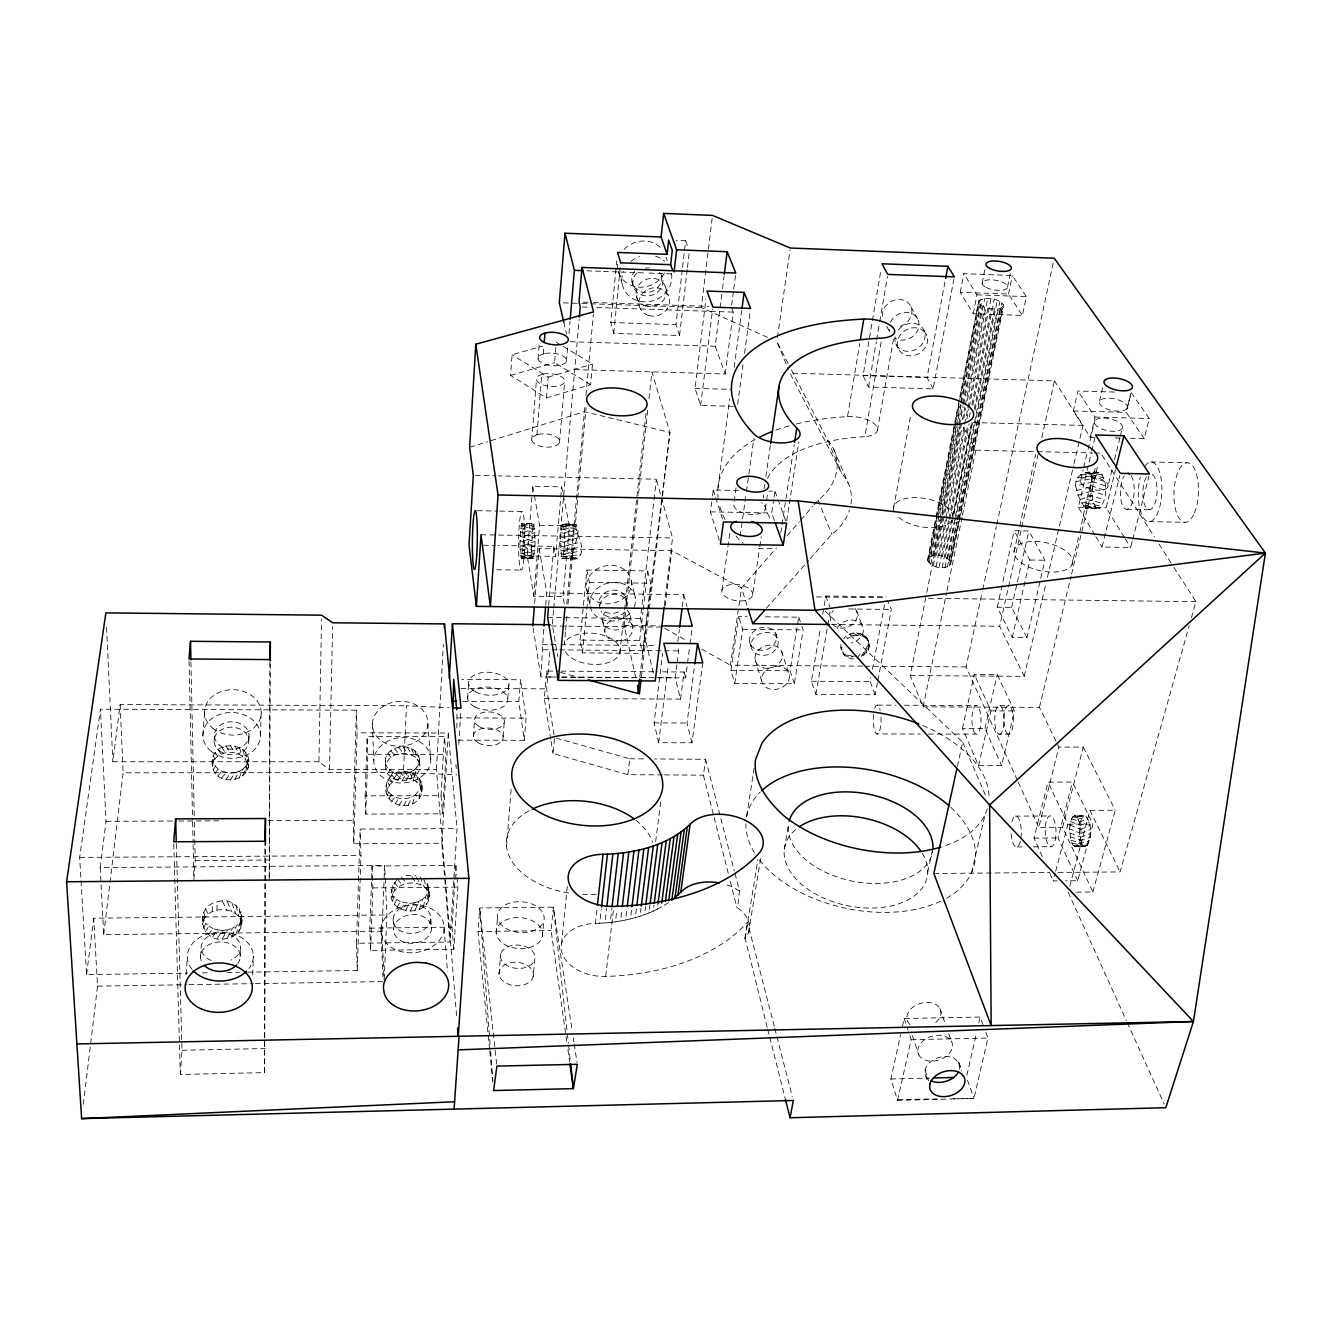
<?xml version="1.0" encoding="UTF-8"?>
<svg xmlns="http://www.w3.org/2000/svg" width="1332" height="1332" viewBox="0 0 1332 1332"><rect width="100%" height="100%" fill="white"/><g stroke="black" fill="none" stroke-linecap="round" stroke-linejoin="round"><path stroke-width="0.75" stroke-dasharray="5 3.75" d="M173.776 843.855L180.32 1074.491L264.585 1072.61L264.852 843.322M264.585 1072.61L265.384 882.75M265.384 880.685L265.434 843.372M577.622 499.766L575.357 524.358C575.84 535.481 588.261 549.383 577.172 558.741L561.488 558.291L560.339 536.713L562.62 523.959L575.69 524.192L578.138 529.254L577.422 536.996L572.893 551.165L567.932 604.978M577.172 558.741L562.603 558.508C564.868 547.385 565.9 534.815 562.62 523.959L576.573 524.775M868.248 644.721L860.589 657.375L868.248 650.349C873.792 634.815 852.763 626.739 843.789 638.627M269.28 876.872L269.847 661.654M269.28 878.937L270.279 662.753M519.796 545.054L521.411 523.792L533.566 523.443L535.231 541.292L533.516 558.075L521.345 558.391L519.796 545.054L531.485 549.483L533 558.558L520.879 557.675M533.516 558.075L521.345 558.391L523.476 541.108L521.911 523.243L533.566 523.443L522.377 523.876M531.485 549.483L533.066 524.009M396.52 880.302C370.629 917.548 445.204 923.859 426.59 882.017L429.237 897.069L428.238 885.43M456.56 1015.7L436.43 769.596L329.504 769.646L318.931 761.754L321.528 619.313M329.504 769.646L332.584 626.906M428.405 900.748L428.671 889.093L426.373 904.178M840.908 644.472C839.959 651.831 845.787 659.29 853.479 658.89M841.824 650.133L841.891 647.086L840.842 647.519L844.438 655.394M247.735 972.177L357.242 970.512L356.493 943.272L449.866 942.04L441.824 843.223L353.796 843.755L353.147 820.279L356.393 710.172L100.466 709.207L79.67 857.425L86.597 974.624L187.829 973.076M353.796 843.755L357.109 732.816L356.393 710.172M868.248 650.349L869.363 644.288L867.498 638.844L869.363 644.288M252.73 974.907L253.33 956.276M260.473 735.614L261.222 712.653M356.493 943.272L358.408 883.066M358.475 881.001L360.14 829.087L457.026 828.621L449.866 942.04M357.242 970.512L360.955 855.51L360.14 829.087M365.151 795.853L367.116 736.413L444.422 736.563L446.004 754.345L442.54 813.802L365.8 814.102L365.151 795.853L441.042 795.67L442.54 813.802M365.8 814.102L367.798 754.295L367.116 736.413M456.959 877.255L457.842 887.129L453.829 949.233L370.596 950.382L369.813 928.154L372.061 866.033L455.91 865.4L456.793 875.274M370.596 950.382L372.877 887.895L372.061 866.033M240.21 956.459L240.559 947.402M248.784 741.042L249.001 735.597M382.001 931.218L384.648 865.45L100.183 867.598L103.713 934.648L382.001 931.218L384.032 979.553M384.215 979.536L386.896 914.951L384.648 865.45M103.713 934.648L123.127 772.793L403.446 772.593L406.46 705.76L448.884 707.625M1079.736 532.5L1086.779 499.333L1095.17 468.431M203.18 920.712L203.13 916.116L203.863 919.863L202.597 924.491C202.73 916.816 209.907 911.654 216.833 910.189L217.299 901.864C242.757 893.572 252.664 933.416 227.273 938.194C201.631 946.536 191.958 906.759 217.299 901.864M436.43 769.596L443.356 644.438M212.138 911.704L212.621 903.362M441.042 795.67L444.422 736.563M441.824 843.223L448.268 733.016L357.109 732.816M456.893 728.021L456.909 711.821M561.488 558.291L575.091 559.19L572.527 556.626L572.893 551.165M200.549 957.025L201.115 947.918M214.102 740.975L214.452 735.53M458.757 744.505L460.889 710.172M453.829 949.233L451.998 927.155L455.91 865.4M467.665 698.434L468.614 683.532M473.426 736.713L474.492 720.545M180.32 1074.491L182.001 1050.265L177.456 884.981M193.889 879.586L195.221 860.539L194.372 821.245M959.673 1069.063L958.94 1062.62L953.762 1057.991A17.949 12.421 -17 0 0 936.429 1058.391A17.949 12.421 -17 0 0 925.124 1069.879L924.924 1073.226A17.949 12.421 -17 0 0 928.054 1078.92M186.08 974.758L187.312 957.208M202.897 735.514L204.529 712.437M563.186 346.437L592.54 364.086L590.625 384.682L546.486 397.952L510.606 375.391L512.054 354.745L542.823 346.07M489.577 1049.25L478.005 931.534L479.703 907.958L553.379 907.159L572.011 1029.619M503.146 736.763L504.378 720.645M507.792 698.617L508.924 683.766M1075.673 485.897C1074.524 472.227 1091.191 469.763 1101.048 473.31C1107.874 483.033 1107.108 498.701 1099.999 508.108L1084.581 507.858L1078.021 495.188L1075.673 485.897L1093.322 481.934L1095.936 475.308L1099.333 472.76L1083.266 473.126M531.751 440.143L536.446 379.637M538.045 358.991L539.21 343.806M496.237 933.266L497.502 917.249M564.318 603.812L563.003 596.636L533.832 596.27L527.256 555.927L532.101 494.455M532.267 492.407L532.75 486.247L561.654 486.846L569.413 525.84L563.003 596.636M536.962 434.815L541.724 374.525M543.339 353.962L543.939 346.387M506.56 846.702L511.138 789.043M458.208 740.176L524.259 740.276L518.797 701.598L520.546 679.753L461.804 679.403M1096.552 508.108L1085.38 508.458L1098.251 508.724L1096.552 508.108C1090.708 500.932 1091.857 490.476 1093.322 481.934M1069.563 828.887L1070.528 821.611L1072.693 816.866L1074.075 815.883L1085.297 815.883C1092.173 823.476 1092.889 838.86 1085.846 846.486L1074.608 846.436L1073.192 845.304L1070.845 840.292L1069.563 828.887L1079.353 832.833L1081.651 843.139L1085.846 846.486L1074.608 846.436M1079.353 832.833L1080.235 821.578L1083.832 815.833L1074.075 815.883L1082.433 816.832M1087.262 845.537L1076.073 846.553C1083.033 838.877 1082.333 823.576 1075.523 815.933M240.876 927.805L241.841 915.683L238.961 931.318M499.05 974.208L500.699 953.845M546.486 397.952L548.168 377.106L512.054 354.745M247.186 769.796C258.674 740.575 207.243 736.446 212.521 766.233C215.268 788.078 254.029 781.934 248.052 759.307L245.454 773.143M533.832 596.27L539.627 525.308L534.132 494.072M534.632 603.446L539.127 548.568L671.811 550.665L741.491 587.928L748.018 608.607M590.625 384.682L554.612 362.67L556.127 344.322M524.259 740.276L526.09 718.131L520.546 679.753M559.473 442.507L564.635 382.084M566.4 361.471L567.848 344.405M559.49 677.056L540.892 676.939L543.789 628.038M545.737 605.344L546.786 592.956L539.127 548.568M568.964 333.483L570.013 321.262M548.667 605.294L553.762 546.37L497.952 545.471M527.256 555.927L555.594 556.36L561.654 486.846M550.782 739.26L544.305 698.451L546.703 671.062L559.007 671.145M662.553 774.891L627.838 774.675L553.046 753.546L554.512 737.628L546.636 688.844L550.149 648.884M553.546 610.356L552.28 624.758L557.758 656.51M553.729 608.308L579.17 319.064M566.766 604.112L584.981 405.594M585.913 395.404L593.389 313.919M533.166 976.722A17.233 11.722 4.2 0 0 510.322 962.753A17.233 11.722 4.2 0 0 505.144 982.566A17.233 11.722 4.2 0 0 533.166 976.722L534.748 959.44A17.333 11.672 4.3 0 0 511.771 945.504A17.333 11.672 4.3 0 0 506.576 965.234A17.333 11.672 4.3 0 0 534.748 959.44M565.451 631.868L564.302 644.288A28.188 15.501 5.7 0 1 607.192 636.696A28.188 15.501 5.7 0 1 607.758 662.737A28.188 15.501 5.7 0 1 564.418 649.7M565.634 629.803L566.982 615.317M577.805 497.718L586.113 407.575M542.357 936.712A23.293 15.468 4.3 0 0 511.405 918.248A23.293 15.468 4.3 0 0 504.562 944.405A23.293 15.468 4.3 0 0 542.357 936.712L543.856 920.728A23.427 15.401 4.3 0 0 512.72 902.313A23.427 15.401 4.3 0 0 505.86 928.354A23.427 15.401 4.3 0 0 543.856 920.728M566.733 1041.424L551.115 930.618L553.379 907.159L568.398 1043.256M580.069 640.109L586.846 570.046L647.668 570.912L650.749 583.25L642.607 653.346L582.484 652.863L580.069 640.109L639.66 640.642L642.607 653.346M687.245 269.514L679.57 335.481L613.769 333.383L610.805 322.51L616.799 260.689M582.484 652.863L589.393 582.434L586.846 570.046M613.769 333.383L620.679 262.82M561.571 943.622L567.332 886.279M619.846 652.863L624.342 611.738M624.575 609.673L646.153 412.271M635.73 677.472L624.109 625.491L638.361 495.587M638.594 493.523L647.868 408.991M649 398.668L651.931 371.861L669.929 432.467L649.25 609.507M774.258 1026.339L747.468 922.144L743.306 926.622A191.109 120.379 5.8 0 1 605.694 976.439A39.411 26.324 6.5 0 1 561.488 950.931A39.411 26.324 6.5 0 1 595.404 923.392L597.202 907.142M595.404 923.392L599.683 923.259L601.281 909.04M599.683 923.259L605.011 922.926L606.626 908.707M653.313 672.91L640.442 618.481L653.796 501.748M654.045 499.7L656.376 479.22L498.251 475.874M639.66 640.642L642.956 611.937M643.19 609.873L647.668 570.912M679.57 335.481L675.973 324.642L682.334 269.364M682.567 267.316L685.63 240.709L676.206 240.326M605.011 922.926L610.272 922.427L611.921 908.224M687.478 267.449L689.393 250.949M605.694 976.439L613.852 906.409M641.325 677.439L649.017 611.571M610.272 922.427L615.467 921.777L616.899 909.606M83.35 1104.328L97.536 986.146L93.756 918.214L386.896 914.951M615.467 921.777L620.579 920.961L622.027 908.79M620.579 920.961L625.607 919.996L626.823 909.873M664.368 605.377L672.543 537.962L656.376 479.22M665.034 606.443L671.811 550.665M767.415 337.346L701.315 307.542L712.254 217.449M627.838 774.675L629.786 758.757L556.493 738.194M639.826 677.006L647.918 611.238M648.185 609.19L669.929 432.467L584.432 411.705L489.427 441.142M702.78 662.803L691.974 742.773L658.641 742.723L654.095 722.893L662.587 653.496M733.316 406.31L700.649 405.428L695.038 388.378L705.943 299.184M625.607 919.996L630.519 918.88L632.001 906.742M630.519 918.88L635.314 917.615L636.579 907.508M658.641 742.723L668.364 664.601M700.649 405.428L712.637 309.19M86.597 974.624L93.756 918.214M100.183 867.598L106.061 821.328L100.466 709.207M635.314 917.615L639.993 916.216L641.008 908.124M677.822 641.624L679.37 629.387M682.217 606.926L683.766 594.671L546.786 592.956M574.725 369.613L725.207 373.992L715.217 346.203L722.227 290.742M722.493 288.694L724.059 276.373M639.993 916.216L644.538 914.668L645.57 906.576M318.931 761.754L112.854 761.754L120.146 704.561L406.46 705.76M544.305 698.451L680.552 699.1L675.224 677.788L676.939 664.335M677.172 662.42L678.637 650.898L677.305 645.72M655.66 841.608L661.138 798.667M644.538 914.668L648.95 912.986L649.983 904.911M648.95 912.986L653.196 911.155L653.979 905.111M680.552 699.1L684.082 671.977L659.473 671.811M731.634 305.178L733.466 291.125M733.716 289.111L735.547 275.075M656.776 677.705L685.597 677.888L689.743 646.07M690.009 644.089L691.824 630.169M725.207 373.992L733.283 312.104L731.368 307.176M653.196 911.155L657.275 909.207L658.075 903.163M719.247 540.376L710.406 511.854L712.237 497.935M712.503 495.954L713.286 489.993L740.009 490.542M657.275 909.207L661.188 907.142L661.721 903.113M718.015 487.412L729.736 398.901M691.974 742.773L687.012 722.993L694.571 665.983M734.215 367.166L741.724 310.572M737.662 404.379L743.173 363.536M744.555 353.33L750.349 310.473M721.927 590.276L729.953 532.034M736.03 487.845L733.799 504.045A15.951 7.759 7.9 0 0 754.295 514.385A15.951 7.759 7.9 0 0 761.671 502.68M728.254 873.342L703.413 775.157L705.627 759.307L654.378 758.94M740.126 536.097L744.721 503.579M745.004 501.548L746.153 493.423M746.436 491.391L753.879 438.561M862.703 666.167L730.402 665.201L741.491 587.928L776.473 547.868M777.438 337.529L790.009 250.066M801.897 626.273L803.163 629.903L794.322 683.749L734.781 683.399L731.002 670.362L738.744 616.516L747.019 616.616M734.781 683.399L742.673 629.303L738.744 616.516M764.052 488.761L764.651 484.648M765.85 476.456L770.645 443.639M752.663 594.954A15.551 8.092 8 0 0 730.769 584.615A15.551 8.092 8 0 0 728.421 598.434A15.551 8.092 8 0 0 752.663 594.954L759.456 548.784M759.756 546.769L761.238 536.729M765.351 508.741L767.732 492.574M774.408 520.579L771.711 513.003L773.775 499.167M774.058 497.186L774.958 491.258L768.78 491.125M213.07 762.62L212.521 766.233L213.62 762.886L212.954 759.307L213.07 762.62C218.731 747.468 246.254 749.433 247.769 766.216L247.436 755.727M780.752 532.883L781.684 526.706M782.001 524.658L794.255 444.472M786.679 520.962L798.834 442.074M754.162 768.081L746.336 818.281A116.4 70.213 11.8 0 1 760.122 792.157M767.182 1027.238L745.137 938.377A37.979 24.709 9.3 0 0 737.612 907.841L739.46 890.942L734.848 872.993M866.349 653.146L867.215 647.735M744.788 938.76L747.468 922.144M745.137 938.377L757.891 859.49M794.322 683.749L790.026 670.762L798.717 617.182L763.569 616.799M748.584 932.567L761.055 855.86M796.32 423.976A208.991 99.467 10.3 0 1 847.535 416.65L859.723 343.523M877.455 682.533L875.141 694.721L815.883 694.405L811.371 681.251L820.296 628.488M822.693 614.285L825.79 596.02L886.013 596.769M953.962 278.904L933.116 388.877L868.531 387.029L863.069 375.624L880.968 269.88M784.315 849.233L788.444 824.958A73.36 44.222 11.8 0 0 854.228 881.501A73.36 44.222 11.8 0 0 932.6 851.747M815.883 694.405L827.405 627.106M827.755 625.058L830.202 610.789M868.531 387.029L876.24 341.991M876.589 339.943L879.403 323.559M879.753 321.512L887.462 276.457M881.168 342.141L864.851 436.663A162.321 77.156 10.3 0 0 767.482 478.438M877.422 430.286L893.589 338.378M893.556 508.075L910.988 413.703M875.141 694.721L870.112 681.601L870.878 677.572M872.393 669.497L884.498 604.861M933.116 388.877L927.072 377.505L945.254 280.436M877.838 680.502L891.308 609.457L887.512 600.399M960.255 292.324L963.819 273.693L1012.32 275.508L1026.356 296.62L1022.393 315.418L973.226 313.736L960.255 292.324L1008.507 294.056L1022.393 315.418M973.226 313.736L976.939 294.855L963.819 273.693M927.538 559.706L978.87 300.732C986.146 296.32 999.117 298.152 1003.712 305.577L950.548 564.701C944.255 570.296 930.485 567.865 927.538 559.706L927.988 558.258C934.331 552.73 947.934 555.128 950.981 563.236L950.548 564.701M982.15 283.266L985.131 268.148M927.888 561.288L954.395 427.239M954.794 425.208L978.87 300.732M929.203 557.009L959.273 405.061M960.872 396.953L980.119 299.7M929.003 562.903L937.462 520.213M937.861 518.181L955.993 426.706M956.393 424.675L960.422 404.345M960.822 402.314L980.152 304.745L978.887 303.346M931.101 556.077L961.071 405.061M961.471 403.03L982.117 298.951M930.835 564.402L939.726 519.647M940.126 517.615L962.37 405.76M962.77 403.713L982.183 306.094L980.152 304.745M933.549 555.511L959.14 427.023M959.539 424.975L963.186 406.626M963.602 404.578L984.714 298.535M1076.406 892.157L1092.889 891.99L1062.603 827.272L1038.793 827.405L1058.89 747.086L1039.426 707.359L923.159 706.859L910.256 675.574L926.406 594.505M926.822 592.474L960.738 422.244M933.233 565.717L964.917 406.976M965.317 404.945L984.814 307.276L982.183 306.094M936.379 555.344L962.054 426.906M963.685 418.748L965.733 408.558M967.365 400.399L987.728 298.451M936.063 566.733L945.437 519.913M945.853 517.882L964.218 426.273M964.618 424.242L967.482 409.99M967.881 407.958L987.878 308.208L984.814 307.276M939.41 555.611L965.201 427.172M966.832 419.031L968.88 408.824M969.296 406.793L990.991 298.751M939.093 567.382L948.534 520.562M948.933 518.531L967.798 424.891M969.43 416.75L970.262 412.67M971.894 404.528L991.174 308.858L1000.099 308.641L1003.712 305.577M942.423 556.26L949.416 521.595M949.833 519.563L969.163 423.743M972.859 405.394L994.238 299.384M942.14 567.648L971.394 423.126M974.275 408.891L994.455 309.157M972.06 422.61L952.963 516.916A30.087 14.269 10.3 0 0 919.962 497.835A30.087 14.269 10.3 0 0 894.321 511.938M945.221 557.259L972.909 420.629M974.974 410.439L997.285 300.316M945.004 567.482L997.502 309.074M947.618 558.558L955.027 522.127M955.444 520.096L999.916 301.482M947.452 566.899L956.576 522.161M956.992 520.129L1000.099 308.641M949.466 560.056L957.308 521.561M957.725 519.547L1001.947 302.814M949.35 565.95L958.491 521.245M958.907 519.214L1002.097 307.875M950.598 561.638L1003.246 304.212M1007.541 286.863L1010.255 273.626M923.159 706.859L946.569 592.773M946.985 590.742L962.037 517.399M962.453 515.351L975.823 450.166L962.62 425.74M1008.507 294.056L1012.32 275.508M387.246 781.451C378.321 803.945 411.288 815.234 420.929 795.52C429.687 773.093 396.853 761.538 387.246 781.451L389.477 785.114L386.846 792.04M1090.125 489.327L1091.84 477.605L1091.141 474.791L1086.446 472.477L1101.048 473.31M392.857 893.739L392.074 897.435L391.675 889.443L392.857 893.739C399.034 880.052 423.01 878.87 428.821 893.389M1017.398 780.202L966.05 666.916L982.3 591.691M982.733 589.66L996.336 526.639M996.769 524.592L1053.379 262.321M421.195 784.964L419.014 798.834L415.651 794.655C406.277 802.297 387.063 798.867 386.496 785.014L387.595 788.461M927.705 872.094L932.983 847.885M962.453 728.454L974.291 674.358L997.185 674.508L1014.401 710.955L1001.614 765.667L978.554 765.667L962.453 728.454L984.997 728.521L1001.614 765.667M957.375 766.449L962.703 742.207L825.124 611.088M985.847 1032.333L987.978 1038.061L973.942 1098.434L897.552 1100.399L890.858 1078.97L900.632 1034.631M902.413 1026.572L904.195 1018.514L980.136 1017.032L982.983 1024.674M997.252 607.209L1014.185 530.702L1028.87 530.952L1044.921 560.239L1026.939 637.662L1012.253 637.512L997.252 607.209L1011.637 607.375L1026.939 637.662M1013.952 552.164L1019.28 528.238M1019.713 526.257L1035.697 454.462M910.256 675.574L1024.208 676.323L999.666 626.24L1038.61 451.848M1041.774 437.662L1054.461 380.885L789.976 373.127L841.924 473.643A49.8 41.908 -21.4 0 1 850.848 504.528M897.552 1100.399L911.188 1039.676L908.64 1031.984M1011.637 607.375L1028.87 530.952M984.997 728.521L997.185 674.508M978.554 765.667L990.958 710.855L974.291 674.358M1012.253 637.512L1029.919 560.006L1014.185 530.702M966.882 1075.157L976.489 1033.066M978.77 1023.043L980.136 1017.032M423.276 907.142L425.824 896.186L427.838 892.773M1094.371 437.395L1090.225 437.279L1073.342 410.939L1077.938 391.009L1114.751 392.058M971.594 872.693L985.131 814.385M1024.208 676.323L1045.537 585.264M1047.435 577.172L1073.509 465.884M1073.992 463.869L1082.999 425.424L1054.461 380.885M1090.225 437.279L1095.021 417.066L1077.938 391.009M1080.801 479.786L1083.216 469.663M1083.699 467.649L1087.528 451.448M1088.011 449.417L1094.737 421.079M1099.499 401.065L1102.863 386.896M1094.821 534.915L1078.321 507.259L1091.258 453.063M1091.724 451.065L1095.087 437.013M1072.01 564.635A29.903 14.302 12.1 0 0 1034.631 541.425A29.903 14.302 12.1 0 0 1023.376 564.152A29.903 14.302 12.1 0 0 1072.01 564.635L1079.253 534.498M1039.426 707.359L1071.061 576.207M1071.544 574.192L1097.834 465.251M1107.791 487.062A14.053 6.26 12 0 0 1090.009 476.673A14.053 6.26 12 0 0 1085.047 486.63A14.053 6.26 12 0 0 1107.791 487.062L1112.603 467.465M1114.534 459.623L1119.829 438.062M1120.312 436.097L1122.243 428.255A14.286 6.044 11.7 0 0 1104.045 418.115A14.286 6.044 11.7 0 0 1099.133 427.722A14.286 6.044 11.7 0 0 1122.243 428.255M1127.155 408.208A14.369 5.961 11.6 0 0 1108.84 398.168A14.369 5.961 11.6 0 0 1103.945 407.625A14.369 5.961 11.6 0 0 1127.155 408.208L1130.785 393.456M1144.205 438.644L1126.239 412.371L1131.118 392.524L1149.3 418.498L1144.205 438.644L1129.669 438.278M1124.225 537.146L1106.109 507.808L1115.483 469.763M1132.15 541.541L1130.618 547.502L1102.047 547.019L1119.846 475.341M1042.34 856.742L1034.015 838.111L1048.001 782.1L1072.41 782.067L1092.906 824.092L1077.755 880.718L1065.467 880.818M414.435 776.673L416.799 767.232A17.1 13.62 -4.4 0 0 417.465 753.612C410.556 744.272 394.955 744.755 387.828 753.596A17.1 13.62 -4.4 0 0 387.296 767.249L386.064 770.595C390.143 781.701 405.777 783.316 414.435 776.673A17.183 13.653 -4.5 0 0 419.497 763.502L417.465 753.612M1132.666 539.56L1148.983 475.99M1077.755 880.718L1058.008 837.978L1072.41 782.067M1062.603 827.272L1083.282 747.102L1058.89 747.086M1057.258 880.902L1053.162 880.935L1055.194 873.109M1055.71 871.161L1067.881 824.208L1048.001 782.1M1069.763 886.246L1089.909 810.339L1115.234 810.239L1092.889 891.99M1085.63 507.825L1086.03 506.376M1058.008 872.443L1120.095 871.927L1189.193 625.69M1191.441 617.682L1195.92 601.664L1172.41 564.968M392.54 901.115L393.839 896.503L392.141 893.106M235.914 934.348L241.209 919.446M242.674 776.007L247.469 762.886M863.752 655.544L865.35 650.549M419.33 909.423L422.727 899.133L425.824 896.186M388.561 791.891L387.296 795.604L386.946 788.577M412.421 803.879L415.651 794.655L420.429 788.511L421.695 791.957L420.779 781.401M410.789 778.837L413.952 770.046L416.799 767.232M231.918 936.696L236.264 925.973L239.31 922.943M414.801 910.872L418.797 901.414L422.727 899.133M239.061 778.188L242.973 769.063L245.737 766.216M408.175 805.244L411.971 796.836M406.61 780.202L410.339 772.194L413.952 770.046M394.255 904.511L396.653 899.4L393.839 896.503M409.99 911.404L414.302 902.863L418.797 901.414M227.273 938.194L232.301 928.304L236.264 925.973M203.33 928.254L205.861 923.342L203.863 919.863M403.663 805.727L407.742 798.218M388.911 798.917L391.192 794.721M234.848 779.57L239.377 771.245L242.973 769.063M402.181 780.669L406.177 773.559L410.339 772.194M405.211 910.988L409.507 903.396L414.302 902.863M397.069 907.408L400.383 901.597L409.507 903.396M387.645 773.892L389.893 770.062L387.296 767.249M400.815 909.623L404.762 902.963M222.261 938.744L227.672 929.803L232.301 928.304M399.2 805.277L403.246 798.684M213.187 769.829L215.418 766.216L213.62 762.886M391.558 801.747L394.688 796.886M397.769 780.202L401.765 774.025L406.177 773.559M230.303 780.053L235.181 772.627L239.377 771.245M395.071 803.929L398.801 798.234M857.075 658.508L859.573 654.761L862.736 652.946M205.344 931.734L208.991 926.289L205.861 923.342M217.249 938.327L222.694 930.352L227.672 929.803M390.259 776.706L393.323 772.21L401.765 774.025M393.706 778.854L397.369 773.559M212.554 936.929L217.699 929.919L222.694 930.352M208.491 934.698L213.02 928.537L217.699 929.919M225.757 779.586L230.652 773.093L235.181 772.627M215.001 773.159L218.248 769.08L221.895 771.261L230.652 773.093M221.512 778.204L226.14 772.627M217.832 776.023L221.895 771.261M787.229 535.547L799.333 521.694M800.682 520.146L812.786 506.293M814.118 504.745L818.164 500.133A48.501 41.259 -21.8 0 0 827.838 440.459L789.127 365.401M766.383 608.258L808.591 560.522M809.956 558.974L831.734 534.332A49.8 41.908 -21.4 0 0 849.483 510.106M389.477 785.114C397.702 773.992 421.012 776.373 421.695 791.957M856.093 655.893L852.497 656.26L850.016 658.458L843.456 652.78M668.481 902.646L661.188 907.142M386.064 770.595A17.183 13.653 -4.5 0 1 391.042 757.342C399.717 750.632 415.501 752.28 419.497 763.502M575.357 524.358L563.17 524.592M1080.568 829.47L1089.959 825.474M1080.652 833.516L1090.409 829.42M1080.119 825.524L1089.143 821.944M1080.335 837.412L1090.492 833.466M523.476 541.108L535.231 536.696M523.343 545.67L535.231 541.292M523.476 536.513L535.114 532.417M523.076 549.916L535.081 545.87M1079.336 821.994L1088.044 819.047M1079.669 840.875L1090.175 837.362M1080.002 499.517L1092.257 495.487M865.767 636.396L868.514 641.441C864.401 633.932 853.596 634.115 847.385 638.811L846.403 636.213M1081.784 503.23L1092.789 499.783M564.502 537.196L577.505 533.133M469.63 447.286L487.445 441.758M1078.021 495.188L1092.173 490.875M523.359 532.217L534.865 528.721M564.502 541.774L579.17 537.445M548.168 377.106L592.54 364.086M564.352 532.917L576.323 529.437M510.606 375.391L554.612 362.67M522.727 553.513L534.831 550.099M1076.622 490.542L1092.54 486.247M564.352 546.336L580.519 542.041M1078.687 843.672L1089.493 840.825M1083.632 506.077L1093.722 503.463M1078.237 819.08L1086.745 816.982M564.069 529.22L575.307 526.59M523.126 528.521L534.498 525.874M564.052 550.549L581.701 546.62M522.294 556.243L534.448 553.696M563.652 554.145L581.851 550.832M1075.99 481.551L1094.471 478.188M1077.455 845.604L1088.494 843.606M1084.581 507.858L1095.004 506.31M522.793 525.674L534.065 524.075M1077.571 477.822L1095.936 475.308M563.153 556.859L580.968 554.412M1076.939 817.015L1085.297 815.883M563.669 526.39L575.374 524.808M521.828 557.892L534.015 556.41M406.06 875.54L415.684 875.457M216.833 910.189C226.69 907.958 240.576 912.537 241.508 924.042L241.159 911.937M1080.319 474.958L1097.585 473.443M562.603 558.508L579.104 557.109M890.858 1078.97L929.669 1078.038M182.001 1050.265L265.168 1048.534M911.188 1039.676L987.978 1038.061M202.281 972.859L210.556 972.743M227.073 972.493L239.477 972.293M97.536 986.146L186.83 984.714M188.911 984.681L253.28 983.649M255.361 983.615L384.132 981.567M897.751 1099.516L940.991 1098.9M953.362 1098.734L973.942 1098.434L966.433 1077.155M369.813 928.154L451.998 927.155M478.005 931.534L551.115 930.618M933.849 873.492L1049.733 872.51M372.877 887.895L457.842 887.129M1017.032 846.936L1025.157 846.869M1033.266 846.819L1051.531 846.702M79.67 857.425L360.955 855.51M195.221 860.539L269.747 860.006M1067.881 824.208L1092.906 824.092M1034.015 838.111L1058.008 837.978M1015.217 816.116L1049.616 815.983M106.061 821.328L176.656 821.028M178.738 821.028L220.263 820.845M268.015 820.645L353.147 820.279M367.798 754.295L446.004 754.345M873.509 714.435A14.469 3.913 89.9 0 0 876.822 733.932L920.212 734.015M928.471 734.032L976.023 734.132A14.369 4.545 89.7 0 0 980.568 714.019A14.369 4.545 89.7 0 0 972.743 711.388A14.369 4.545 89.7 0 0 976.023 734.132M999 734.182A14.336 4.679 89.7 0 0 1003.679 714.102A14.336 4.679 89.7 0 0 995.603 711.471A14.336 4.679 89.7 0 0 999 734.182L1008.158 734.198A14.336 4.745 89.7 0 0 1012.886 714.135A14.336 4.745 89.7 0 0 1004.711 711.521A14.336 4.745 89.7 0 0 1008.158 734.198M457.509 717.898L526.09 718.131M654.095 722.893L687.012 722.993M460.939 688.378L546.636 688.844M462.787 701.348L518.797 701.598M877.505 705.111L896.12 705.194M904.395 705.227L976.806 705.544M999.783 705.644L1008.957 705.677M990.958 710.855L1014.401 710.955M731.002 670.362L790.026 670.762M561.055 671.145L657.425 671.794M561.571 677.072L656.626 677.672M658.691 677.688L675.224 677.788M553.862 677.056L547.685 677.022L546.703 671.062M562.087 677.106L648.551 677.655M811.371 681.251L870.112 681.601M629.786 758.757L646.187 758.89M664.601 774.908L703.413 775.157M542.374 644.538L548.601 644.588M550.682 644.605L558.99 644.688M561.055 644.705L656.543 645.537M543.24 649.766L557.592 649.883M559.64 649.899L662.237 650.749M664.285 650.765L678.637 650.898M864.768 666.183L966.05 666.916M831.618 624.492L999.666 626.24M624.109 625.491L659.257 625.857M551.315 625.99L662.52 627.106L687.528 641.142M742.673 629.303L803.163 629.903M848.784 608.957L891.308 609.457M547.618 617.482L640.442 618.481M589.393 582.434L650.749 583.25M816.383 596.919L884.831 597.768M928.387 598.318L1195.92 601.664M1029.919 560.006L1044.921 560.239M496.753 569.746L521.162 570.096M481.018 534.748L672.543 537.962M483.483 545.238L495.887 545.437M710.406 511.854L771.711 513.003M1148.983 521.644L1185.064 522.311M477.289 510.672L497.652 511.055M499.683 511.088L522.094 511.505A29.304 3.064 -89.2 0 1 524.109 555.511A29.304 3.064 -89.2 0 1 518.797 555.394A29.304 3.064 -89.2 0 1 522.094 511.505M539.627 525.308L569.413 525.84M1078.321 507.259L1106.109 507.808M1126.689 509.274L1149.35 509.723M475.374 475.391L496.17 475.84M975.823 450.166L1035.214 451.581M1037.262 451.631L1092.573 452.947M1094.621 452.997L1100.765 453.146L1154.494 537.012M1150.848 461.954L1186.978 462.787M1115.134 437.912L1121.361 438.062M1073.342 410.939L1126.239 412.371M1095.021 417.066L1149.3 418.498M973.159 422.577L1082.999 425.424M695.038 388.378L731.268 389.394M863.069 375.624L927.072 377.505M570.346 341.691L715.217 346.203M582.3 307.009L588.511 307.209M596.786 307.492L733.283 312.104M610.805 322.51L675.973 324.642M583.116 302.114L591.358 302.397M593.423 302.481L708.724 306.41M563.436 302.863L579.886 303.413M581.951 303.48L701.315 307.542M586.813 270.796L601.315 271.328M603.396 271.395L646.919 272.993M649 273.06L673.875 273.976M976.939 294.855L1026.356 296.62M403.446 772.593L456.893 774.774M1073.192 845.304L1084.381 846.369M852.497 656.26L845.953 654.661M562.054 524.508L577.339 526.506M1089.01 473.043L1102.613 475.041M1085.93 505.993L1099.999 508.108M561.005 556.443L573.626 558.474M520.479 555.827L532.517 557.858M521.411 523.792L532.567 525.724M561.505 526.223L578.138 529.254M1071.91 843.206L1082.949 845.237M987.878 308.208L991.174 308.858M1086.063 503.096L1101.664 506.31M561.022 528.954L578.171 532.833M1072.693 816.866L1081.218 818.78M1091.141 474.791L1103.912 477.872M1086.779 499.333L1103.146 503.446M560.606 553.596L572.527 556.626M520.146 552.98L532.084 556.01M520.945 525.507L532.134 528.454M1070.845 840.292L1081.651 843.139M560.622 532.534L577.422 536.996M560.489 672.377L580.319 677.788M1088.028 494.955L1104.328 499.683M560.339 536.713L575.957 541.458M1091.84 477.605L1104.877 481.585M560.322 549.933L572.71 553.779M1071.494 818.83L1080.235 821.578M849.566 634.365L854.095 635.814M1089.709 490.293L1105.144 495.321M519.913 549.3L531.734 553.146M560.189 541.208L574.625 545.937M1070.079 836.779L1080.568 840.242M520.529 528.255L531.768 532.051M560.189 545.704L573.293 550.133M1091.907 481.302L1105.427 485.93M1090.975 485.631L1105.51 490.626M1070.528 821.611L1079.586 825.008M1069.629 832.9L1079.786 836.729M520.179 531.851L531.518 536.23M1069.862 825.041L1079.27 828.837M519.813 540.542L531.368 545.254M519.946 536.03L531.368 540.725M853.096 633.216L857.725 635.447M208.991 926.289L213.02 928.537M701.814 649.167L730.402 665.201M739.46 890.942L732.267 886.879A38.195 24.592 9.2 0 0 725.024 884.265M396.653 899.4L400.383 901.597M556.293 342.291L561.471 345.404M389.893 770.062L393.323 772.21M856.709 632.85L861.205 635.88M860.189 633.283L864.302 637.096M215.418 766.216L218.248 769.08M390.676 750.748L394.705 755.161M394.322 748.567L398.917 753.779M387.828 753.596L391.042 757.342M391.991 775.241L396.087 780.019M395.704 773.043L400.383 778.637M398.518 747.202L403.396 753.313M389.111 778.104L392.374 782.234M863.286 634.498L866.782 638.994M397.552 879.303L401.948 884.964M401.515 877.005L406.526 883.499M399.966 771.644L404.928 778.154M394.472 882.3L397.985 887.279M221.595 747.252L225.458 752.747M402.963 746.736L407.825 753.779M217.982 749.466L221.195 754.145M404.495 771.178L409.423 778.621M225.841 745.87L230.036 752.28M1158.973 544.005L1171.294 563.22M411.954 876.689L416.183 883.416M1125.29 538.877L1130.618 547.502M1095.853 536.646L1102.047 547.019M215.218 752.347L217.566 756.376M230.386 745.387L234.615 752.763M407.392 747.202L411.921 755.161M910.988 306.86L918.131 319.763M924.192 330.752L926.656 335.214A15.701 13.437 -30.3 0 1 909.823 355.81A15.701 13.437 -30.3 0 1 900.815 334.299A15.701 13.437 -30.3 0 1 926.656 335.214M408.974 771.644L413.586 780.003M392.457 885.747L394.871 890.276M416.5 877.005L420.612 884.798M222.327 901.298L226.956 910.089M886.729 326.307L890.109 332.834A15.485 13.32 -30.6 0 1 889.227 329.437M895.903 343.922L898.251 348.435M788.194 363.569L776.856 341.591L788.444 369.414M1083.282 747.102L1115.234 810.239M1089.909 810.339L1120.095 871.927M205.594 908.79L208.125 914.085M234.948 745.87L238.894 754.162M1018.247 782.084L1038.793 827.405M1068.181 892.24L1126.422 1020.762M1127.272 1022.643L1164.118 1103.912M1049.832 873.492L1053.162 880.935M411.455 748.584L415.368 757.359M227.356 901.747L231.668 911.504M413.12 773.026L417.082 782.2M962.703 742.207L986.346 797.368M833.899 449.5L848.084 482.833M827.838 440.459L841.924 473.643M420.08 876.856L424.359 887.045M818.164 500.133L831.734 534.332M856.509 610.889L862.453 626.007M825.79 596.02L829.869 606.926M685.63 240.709L688.144 247.536M239.211 747.269L242.557 756.376M774.958 491.258L785.913 521.245M213.503 755.71L214.785 759.257M939.909 1008.557L945.354 1024.042M948.767 1033.715L951.481 1041.441M958.94 1062.62L961.438 1069.713M958.574 1062.17L961.687 1071.028M798.717 617.182L801.265 624.442M232.051 903.163L235.731 913.785M665.967 257.059L667.199 260.622M665.101 285.93L668.248 295.354M925.107 1070.145L928.654 1080.835M912.42 1035.563L918.864 1055.011M925.923 1076.306L927.105 1079.869M904.195 1018.514L908.008 1030.052M775.59 633.2L778.171 641.058A13.853 11.255 -17.4 0 1 759.407 654.961A13.853 11.255 -17.4 0 1 756.376 635.63A13.853 11.255 -17.4 0 1 778.171 641.058M781.484 651.115L789.343 674.991A14.186 11.389 -17.3 0 1 770.096 689.11A14.186 11.389 -17.3 0 1 767.066 669.546A14.186 11.389 -17.3 0 1 789.343 674.991M414.885 750.765L417.948 760.206M713.286 489.993L715.068 495.637M715.667 497.519L722.843 520.096M416.6 775.224L419.713 785.064M749.566 641.691L751.148 646.786M755.127 659.706L761.671 680.852M423.792 879.087L427.156 889.976M632.017 281.735L633.033 285.081M636.246 295.687L639.127 305.195M618.431 271.179L622.144 283.816M203.713 912.337L205.078 917.165M683.766 594.671L686.979 606.493M684.082 671.977L685.597 677.888M242.857 749.483L245.388 759.273M705.627 759.307L734.332 870.995M774.774 1028.337L792.29 1096.469M730.269 881.368L736.862 907.425M767.682 1029.253L769.213 1035.28M769.73 1037.295L785.497 1099.649M236.097 905.46L238.844 916.782M631.235 580.253A22.711 19.064 -12.3 0 1 600.832 603.03A22.711 19.064 -12.3 0 1 594.771 570.562A22.711 19.064 -12.3 0 1 631.235 580.253L635.247 597.285M563.802 322.178L566.483 333.849M626.207 598.967L627.122 602.93M630.003 615.451L632.567 626.673A14.069 11.638 -12.4 0 1 613.902 640.858A14.069 11.638 -12.4 0 1 609.889 621.095A14.069 11.638 -12.4 0 1 632.567 626.673M600.049 608.657L599.217 604.678A13.803 11.522 -12.3 0 1 613.935 590.159A13.803 11.522 -12.3 0 1 625.557 604.994M602.68 621.228L605.028 632.484M586.713 589.21L590.176 606.36A22.994 19.197 -12.3 0 0 607.459 620.862A22.994 19.197 -12.3 0 0 631.152 611.904M419.214 778.071L421.278 788.394M553.762 546.37L555.594 556.36M532.75 486.247L533.782 492.107M868.347 641.691L869.263 647.319M533.116 627.838L540.892 676.939M551.098 741.291L553.046 753.546M573.26 1037.778L573.876 1041.857M574.192 1043.905L576.989 1062.27M245.671 752.38L247.153 762.62M567.898 1049.633L569.63 1061.954M239.194 908.441L240.809 920.279M568.614 1045.32L570.446 1061.82M496.653 1064.052L479.703 907.958L490.459 1049.05M489.776 1051.314L492.823 1082.3M455.91 764.485L456.293 768.597M448.268 733.016L457.026 828.621M444.105 928.604A31.652 23.893 -5.5 0 1 395.504 949.666A31.652 23.893 -5.5 0 1 398.018 908.124A31.652 23.893 -5.5 0 1 444.105 928.604L447.519 971.877M427.888 724.042A27.822 22.428 -4.2 0 1 385.214 743.123A27.822 22.428 -4.2 0 1 387.246 704.228A27.822 22.428 -4.2 0 1 427.888 724.042L430.752 760.439A28.505 22.694 -4.4 0 1 387.029 779.886A28.505 22.694 -4.4 0 1 389.144 740.492A28.505 22.694 -4.4 0 1 430.752 760.439M490.626 1051.131L492.84 1080.185M419.413 760.439L419.913 767.049M430.819 918.93A18.881 14.269 -5.4 0 1 401.881 931.551A18.881 14.269 -5.4 0 1 403.263 906.759A18.881 14.269 -5.4 0 1 430.819 918.93L431.518 928.754A18.998 14.336 -5.5 0 1 402.414 941.474A18.998 14.336 -5.5 0 1 403.812 916.549A18.998 14.336 -5.5 0 1 431.518 928.754M385.264 760.439L385.614 767.049M393.156 919.363L393.639 929.22M106.56 627.339L112.854 761.754M120.146 704.561L123.127 772.793M372.327 723.875L373.859 760.422M380.969 929.37L382.967 977.022M176.324 843.672L177.406 882.916M189.061 661.038L192.574 819.796M192.607 821.844L193.073 842.473M193.123 844.538L193.839 877.522M190.942 661.971L194.322 819.18M882.433 316.417A15.301 13.22 -31 0 1 895.67 299.833A15.301 13.22 -31 0 1 911.837 310.173A15.301 13.22 -31 0 1 898.567 326.723M854.811 608.458A13.853 11.222 -20.4 0 1 852.813 624.075A13.853 11.222 -20.4 0 1 834.515 625.923A13.853 11.222 -20.4 0 1 833.249 610.622M890.475 322.227A15.485 13.32 -30.6 0 1 911.421 313.336A15.485 13.32 -30.6 0 1 916.433 332.534A15.485 13.32 -30.6 0 1 894.621 338.062M898.384 329.92A15.634 13.403 -30.4 0 1 923.026 328.621A15.634 13.403 -30.4 0 1 912.803 350.599A15.634 13.403 -30.4 0 1 895.137 336.863M837.095 628.571A14.003 11.289 -20.3 0 1 852.88 620.079A14.003 11.289 -20.3 0 1 863.336 630.785A14.003 11.289 -20.3 0 1 851.165 642.956M950.782 807.325A116.4 70.213 11.8 0 1 946.569 898.168M940.742 901.181A116.4 70.213 11.8 0 1 758.94 859.29M754.461 852.746A116.4 70.213 11.8 0 1 745.887 823.759M987.312 808.674A118.581 68.798 11.5 0 1 942.873 846.486M922.693 725.49A118.581 68.798 11.5 0 1 988.993 796.686M922.277 853.312A72.777 44.572 12 0 1 848.684 905.943A72.777 44.572 12 0 1 796.386 828.92M627.006 610.156A13.953 11.588 -12.4 0 1 626.09 625.957A13.953 11.588 -12.4 0 1 607.392 627.822A13.953 11.588 -12.4 0 1 604.978 612.354M599.883 605.627A13.836 11.538 -12.3 0 1 614.818 594.105A13.836 11.538 -12.3 0 1 627.255 605.96M624.791 611.738A13.836 11.538 -12.3 0 1 601.132 611.471M618.464 611.937A13.803 11.522 -12.3 0 1 604.845 611.788M589.926 604.711A22.994 19.197 -12.3 0 1 615.983 582.367A22.994 19.197 -12.3 0 1 633.999 607.309M664.418 272.993A24.925 22.844 -20.8 0 1 639.843 287.229A24.925 22.844 -20.8 0 1 618.364 271.312M617.898 269.38A24.925 22.844 -20.8 0 1 617.648 263.37M624.125 249.417A24.925 22.844 -20.8 0 1 661.371 248.535M659.54 272.411A15.201 13.869 -20.5 0 1 657.392 292.241A15.201 13.869 -20.5 0 1 636.23 291.458A15.201 13.869 -20.5 0 1 638.311 271.645M645.421 268.231A15.201 13.869 -20.5 0 1 649.367 267.899M661.621 275.541A15.168 13.836 -20.6 0 1 643.389 292.391A15.168 13.836 -20.6 0 1 634.581 271.145M671.478 273.476A25.275 23.06 -20.6 0 1 644.305 301.815A25.275 23.06 -20.6 0 1 623.343 271.711M630.868 261.405A25.275 23.06 -20.6 0 1 639.527 256.593M655.677 256.21A25.275 23.06 -20.6 0 1 664.768 261.288M1152.297 474.442A17.915 7.06 -87.7 0 1 1155.843 500.532A17.915 7.06 -87.7 0 1 1144.604 504.645A17.915 7.06 -87.7 0 1 1146.869 476.423M1131.184 475.674A17.949 6.876 -87.8 0 1 1132.25 502.663A17.949 6.876 -87.8 0 1 1121.694 503.063A17.949 6.876 -87.8 0 1 1124.275 475.924M1144.871 466.233A29.87 11.772 -87.7 0 1 1161.837 486.097A29.87 11.772 -87.7 0 1 1147.218 521.262A29.87 11.772 -87.7 0 1 1140.292 477.239M1020.379 841.241A15.501 5.145 88.6 0 1 1015.051 846.386A15.501 5.145 88.6 0 1 1011.071 833.216M1011.904 821.877A15.501 5.145 88.6 0 1 1018.53 818.231A15.501 5.145 88.6 0 1 1021.011 837.761M951.897 520.512A30.087 14.269 10.3 0 1 926.556 527.489A30.087 14.269 10.3 0 1 897.085 515.867M596.303 894.188A74.142 46.587 5.8 0 1 582.517 894.455M568.597 893.039A74.142 46.587 5.8 0 1 509.423 856.659A74.142 46.587 5.8 0 1 530.486 810.023M636.047 820.362A74.142 46.587 5.8 0 1 652.563 842.34M909.972 1024.541A17.433 12.321 -17.1 0 1 914.035 1006.376A17.433 12.321 -17.1 0 1 937.811 1005.91A17.433 12.321 -17.1 0 1 933.665 1024.075M881.018 717.149A14.469 3.913 89.9 0 1 876.822 733.932M874.658 708.374A14.469 3.913 89.9 0 1 880.169 710.289M736.013 536.03A208.991 99.467 10.3 0 0 739.56 540.159A23.81 11.838 8.1 0 0 743.239 543.073M724.974 519.463A208.991 99.467 10.3 0 1 718.98 503.13M718.281 499.117A208.991 99.467 10.3 0 1 755.094 439.527M775.94 430.119A208.991 99.467 10.3 0 1 790.525 425.474M771.944 548.235A23.81 11.838 8.1 0 1 755.327 547.752M769.829 517.848A162.321 77.156 10.3 0 1 764.268 502.98M763.602 498.135A162.321 77.156 10.3 0 1 763.486 494.971M847.518 416.633A21.595 9.674 9 0 1 875.673 425.158A21.595 9.674 9 0 1 864.868 436.68M211.222 960.422A19.73 14.635 -0.8 0 1 205.578 938.411A19.73 14.635 -0.8 0 1 235.814 937.978A19.73 14.635 -0.8 0 1 230.852 960.139M201.299 960.822A19.83 14.719 -0.8 0 1 222.744 942.04A19.83 14.719 -0.8 0 1 237.612 963.835M192.041 969.363A33.017 24.509 -0.8 0 1 198.768 938.128A33.017 24.509 -0.8 0 1 241.308 937.495A33.017 24.509 -0.8 0 1 248.984 968.514M537.645 434.565L534.965 435.547A14.019 6.577 4.9 0 0 542.074 446.636A14.019 6.577 4.9 0 0 559.44 440.276A14.019 6.577 4.9 0 0 537.645 434.565M542.407 374.275L539.693 375.208A14.269 6.344 5 0 0 546.952 385.964A14.269 6.344 5 0 0 564.602 379.936A14.269 6.344 5 0 0 542.407 374.275M544.039 353.729L541.308 354.628A14.352 6.277 5.1 0 0 548.618 365.268A14.352 6.277 5.1 0 0 566.35 359.34A14.352 6.277 5.1 0 0 544.039 353.729M949.4 1038.81L946.353 1036.829A17.749 12.371 -17 0 0 918.397 1047.385A17.749 12.371 -17 0 0 938.094 1060.222A17.749 12.371 -17 0 0 949.4 1038.81M648.751 315.534A15.501 14.036 -20.2 0 0 669.38 298.851A15.501 14.036 -20.2 0 0 644.588 291.508A15.501 14.036 -20.2 0 0 648.751 315.534M645.804 305.977A15.351 13.953 -20.3 0 0 666.233 289.394A15.351 13.953 -20.3 0 0 641.658 282.084A15.351 13.953 -20.3 0 0 645.804 305.977M479.687 726.822A15.002 8.708 3.8 0 0 504.162 722.91A15.002 8.708 3.8 0 0 484.482 712.204A15.002 8.708 3.8 0 0 479.687 726.822M478.588 743.023A14.918 8.758 3.7 0 0 502.93 739.044A14.918 8.758 3.7 0 0 483.366 728.304A14.918 8.758 3.7 0 0 478.588 743.023M1194.304 513.186A29.787 12.238 -87.6 0 0 1190.142 463.653A29.787 12.238 -87.6 0 0 1174.141 500.815A29.787 12.238 -87.6 0 0 1194.304 513.186M1046.203 821.594A15.468 5.378 88.5 0 0 1050.132 846.603A15.468 5.378 88.5 0 0 1055.51 825.79A15.468 5.378 88.5 0 0 1046.203 821.594M474.658 706.793A20.146 11.522 3.8 0 0 507.509 701.614A20.146 11.522 3.8 0 0 481.052 687.445A20.146 11.522 3.8 0 0 474.658 706.793M475.641 691.857A20.23 11.455 3.8 0 0 508.641 686.746A20.23 11.455 3.8 0 0 482.051 672.627A20.23 11.455 3.8 0 0 475.641 691.857M757.808 649.85A13.803 11.239 -17.5 0 0 776.506 635.98A13.803 11.239 -17.5 0 0 754.778 630.552A13.803 11.239 -17.5 0 0 757.808 649.85M763.452 667.898A13.969 11.305 -17.4 0 0 782.4 653.929A13.969 11.305 -17.4 0 0 760.422 648.484A13.969 11.305 -17.4 0 0 763.452 667.898M985.98 287.362A12.854 4.912 9.7 0 0 1007.159 288.095A12.854 4.912 9.7 0 0 991.391 279.803A12.854 4.912 9.7 0 0 985.98 287.362M219.231 750.632A17.333 13.77 1.2 0 0 248.202 744.588A17.333 13.77 1.2 0 0 226.89 727.638A17.333 13.77 1.2 0 0 219.231 750.632M219.547 745.154A17.266 13.736 1.2 0 0 248.418 739.143A17.266 13.736 1.2 0 0 227.189 722.21A17.266 13.736 1.2 0 0 219.547 745.154M211.355 751.448A28.788 22.894 1.2 0 0 259.49 741.524A28.788 22.894 1.2 0 0 224.209 713.219A28.788 22.894 1.2 0 0 211.355 751.448M212.837 728.271A28.355 22.711 1.5 0 0 260.256 718.497A28.355 22.711 1.5 0 0 225.508 690.376A28.355 22.711 1.5 0 0 212.837 728.271"/><path stroke-width="1.5" d="M265.434 843.372L265.468 818.514L175.641 818.88L173.726 841.774L264.852 841.258L265.468 818.514M270.296 660.672L270.346 641.991L190.509 641.291L189.027 658.974L269.863 659.59L270.346 641.991M444.272 628.021L444.505 623.909L332.667 622.777L321.595 615.184L105.877 612.87L66.6 881.767L81.635 1118.597L793.323 1100.482L790.076 1117.748L1165.816 1107.691L1193.422 1021.511L1265.4 553.08L1054.245 258.241L790.292 248.018L712.503 215.401L663.652 213.403L661.105 236.979L667.099 254.329L617.598 252.447L620.679 262.82L670.662 264.685L672.593 270.263M449.284 678.221L452.43 623.742L550.199 624.741M452.997 707.442L453.696 679.353L456.71 709.79M663.652 213.403L676.606 249.783L727.172 251.715L735.797 273.06L582.034 267.416L593.572 311.888L475.79 344.222L469.63 447.286L473.293 475.358L469.014 545.004L476.39 606.376L815.034 610.256L1265.4 553.08L989.609 804.978L991.158 1025.573L933.849 873.492L956.942 768.464M476.39 606.376L481.018 534.748L490.359 606.51L498.051 494.988L475.79 344.222M444.505 623.909L468.914 878.337L458.241 1036.296L457.559 1028.054M454.095 1109.123L459.074 1036.279M544.239 342.607L544.971 333.15M532.783 625.807L534.298 607.509M661.105 236.979L565.018 233.217L559.307 302.714L563.802 322.178M543.972 625.973L545.554 607.392M570.196 319.214L574.375 270.346L565.018 233.217M548.501 607.325L547.618 617.482L558.324 680.386L655.211 680.968L664.119 607.425M582.034 267.416L579.004 301.981L580.236 306.943L579.353 317.049M558.324 680.386L564.984 607.409M667.099 254.329L668.664 240.043L672.277 250.299L670.662 264.685M597.435 905.111L603.063 854.295C634.215 853.462 667.732 846.153 690.709 823.692A39.044 24.076 9 0 1 742.973 819.28A39.044 24.076 9 0 1 758.874 853.412A195.321 117.782 5.8 0 1 613.852 906.409A40.326 25.824 6.5 0 1 568.514 881.168A40.326 25.824 6.5 0 1 603.063 854.295M601.515 907.009L607.459 854.178M674.109 271.961L676.606 249.783M606.859 906.676L612.887 853.879M612.154 906.193L618.264 853.412M641.092 679.503L639.41 693.905L637.512 685.464M617.382 905.544L623.576 852.796M622.277 906.776L628.804 852.03M627.322 905.81L633.932 851.115M639.31 693.456L637.812 693.439L639.576 679.054M632.001 906.742L638.944 850.049M636.829 905.477L643.856 848.834M641.275 906.11L648.634 847.468M679.636 627.339L681.967 608.957M724.308 274.309L727.172 251.715M645.82 904.561L653.263 845.97M650.232 902.88L657.758 844.338M654.245 903.096L662.087 842.573M658.075 903.163L666.25 840.692M661.721 903.113L670.246 838.677M694.838 663.952L697.535 643.589L663.836 643.289L668.631 662.537L702.78 662.803L697.535 643.589M741.991 308.541L744.122 292.374L706.942 291.059L712.903 307.143L750.615 308.425L744.122 292.374M665.467 900.932L674.042 836.546M668.747 900.632L677.672 834.298M681.085 831.967L671.844 900.232L681.318 891.757A38.195 24.592 9.2 0 1 719.313 882.933M675.008 897.718L684.298 829.52M677.955 895.121L687.312 826.972M680.719 892.407L690.109 824.342M770.645 443.639L779.02 386.197M794.571 442.407L796.769 428.022L792.357 423.26A167.216 72.694 9.9 0 1 881.867 338.128A22.194 9.091 8.7 0 0 892.806 327.406A22.194 9.091 8.7 0 0 863.785 319.114A215.301 93.723 9.9 0 0 754.461 434.498A24.559 11.172 8 0 0 792.99 441.208L796.869 439.277A24.559 11.172 8 0 0 796.769 428.022M783.199 545.204L786.596 523.126L723.442 521.977L720.429 544.172L783.199 545.204L775.091 522.477M860.405 339.444L863.785 319.131M945.62 278.405L947.901 266.283L882 263.786L887.811 274.409L954.361 276.873L947.901 266.283M1115.983 467.765L1123.892 435.714L1095.57 434.998L1120.345 473.343L1149.499 474.009L1123.892 435.714M748.018 608.607L752.763 623.659L765.018 609.806M81.635 1118.597L454.612 1101.747M458.141 1049.882L1193.422 1021.511L989.609 804.978L815.034 610.256L798.151 500.915L498.051 494.988M933.749 1077.938L954.178 1077.455M76.873 1043.955L1193.422 1021.511M66.6 881.767L468.914 878.337M452.397 701.298L456.56 701.331M752.763 623.659L829.536 624.458M661.321 625.873L692.34 626.19L687.512 608.458M574.375 270.346L582.667 270.646M452.93 707.808L461.005 708.158L452.43 623.742M798.151 500.915L1265.4 553.08M588.245 679.936L637.812 693.439M785.497 1099.649L790.076 1117.748M569.93 1064.002L573.393 1088.627L493.639 1090.558L496.886 1066.1L577.305 1064.301L573.393 1088.627L570.662 1063.885M175.641 818.88L176.257 841.608M190.509 641.291L190.909 659.906M761.571 790.758A116.4 70.213 11.8 0 1 949.25 805.943M789.16 821.195A73.36 44.222 11.8 0 1 866.966 793.872A73.36 44.222 11.8 0 1 932.983 847.885M940.908 847.085A118.581 68.798 11.5 0 1 783.199 815.201C767.682 800.798 753.246 782.567 755.41 760.056L761.887 743.323A118.581 68.798 11.5 0 1 918.864 723.925M799.5 826.656A72.777 44.572 12 0 1 921.211 851.648M1127.788 473.393A17.949 6.876 -87.8 0 1 1129.569 473.942M532.284 809.14A74.142 46.587 5.8 0 1 634.465 819.147M958.274 1072.427A17.949 12.421 -17 0 1 931.135 1080.868M751.831 521.545A15.851 7.842 7.9 0 1 760.056 533.799A15.851 7.842 7.9 0 1 736.263 533.366A15.851 7.842 7.9 0 1 736.413 521.278M759.573 437.162A208.991 99.467 10.3 0 1 772.493 431.418M236.696 964.917A19.83 14.719 -0.8 0 1 204.296 965.4M246.603 971.194A33.017 24.509 -0.8 0 1 193.207 970.695M929.853 1084.115L929.653 1087.478A18.099 12.438 -17 0 0 951.031 1095.487A18.099 12.438 -17 0 0 963.935 1076.805L961.837 1074.175A18.099 12.438 -17 0 0 943.506 1071.777A18.099 12.438 -17 0 0 929.853 1084.115M1105.527 379.553L1104.295 380.819A14.452 5.877 11.5 0 0 1119.013 390.509L1122.676 390.842A14.452 5.877 11.5 0 0 1128.987 382.317A14.452 5.877 11.5 0 0 1105.527 379.553M545.67 332.917L542.923 333.816A14.436 6.194 5.1 0 0 550.316 344.322A14.436 6.194 5.1 0 0 568.131 338.528A14.436 6.194 5.1 0 0 545.67 332.917M425.84 963.036L417.382 962.32A32.734 24.226 -5.8 0 0 383.4 987.378L384.249 993.655A32.734 24.226 -5.8 0 0 438.261 1003.429A32.734 24.226 -5.8 0 0 425.84 963.036M921.411 416.883A30.986 13.453 9.9 0 0 972.643 417.982A30.986 13.453 9.9 0 0 935.164 396.037A30.986 13.453 9.9 0 0 921.411 416.883M1046.969 459.923A30.836 13.486 11.5 0 0 1097.002 460.822A30.836 13.486 11.5 0 0 1058.091 438.528A30.836 13.486 11.5 0 0 1046.969 459.923M598.551 411.288A30.32 13.686 5.9 0 0 646.836 406.094A30.32 13.686 5.9 0 0 605.311 388.228A30.32 13.686 5.9 0 0 598.551 411.288M476.756 554.795A29.404 2.431 -89.2 0 0 475.258 510.639A29.404 2.431 -89.2 0 0 472.544 554.678A29.404 2.431 -89.2 0 0 476.756 554.795M541.724 813.536A75.758 45.571 5.8 0 0 662.187 790.475A75.758 45.571 5.8 0 0 557.808 735.997A75.758 45.571 5.8 0 0 541.724 813.536M743.672 489.577A16.051 7.659 7.9 0 0 768.631 486.496A16.051 7.659 7.9 0 0 745.92 476.49A16.051 7.659 7.9 0 0 743.672 489.577M989.759 268.415A12.92 4.845 9.6 0 0 1011.021 269.181A12.92 4.845 9.6 0 0 995.154 260.972A12.92 4.845 9.6 0 0 989.759 268.415M201.964 1009.206A33.616 24.692 -1.1 0 0 252.314 987.312A33.616 24.692 -1.1 0 0 201.848 966.449A33.616 24.692 -1.1 0 0 201.964 1009.206"/></g></svg>
